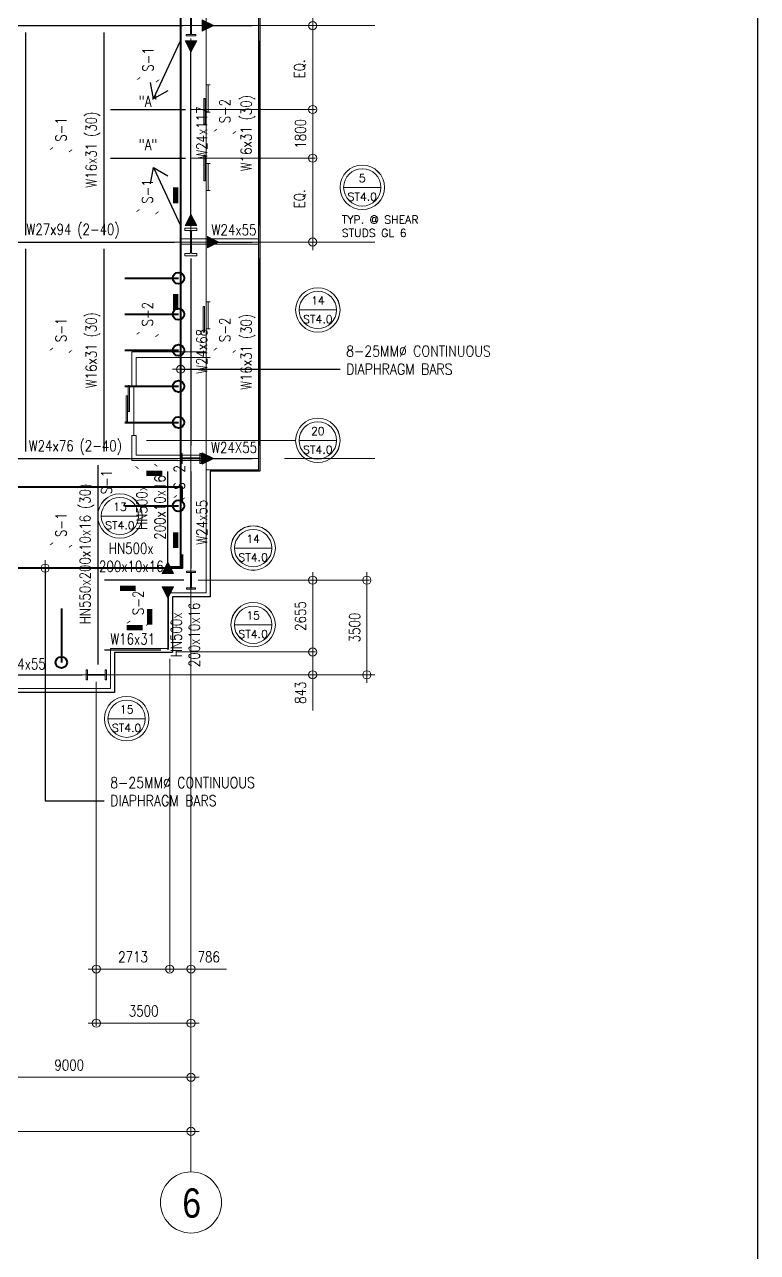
# Model space of a CAD drawing. Header units: millimetres. Extents: x -102066 to 146238, y -50253 to 85631.
# Drawn here: x -31755 to -4663, y -23845 to 21551 of the extents above; entities that cross this region are included whole.
import ezdxf
from ezdxf.enums import TextEntityAlignment as Align

# ---------------------------------------------------------------- set-up
doc = ezdxf.new("R2010")
doc.units = ezdxf.units.MM
doc.header["$MEASUREMENT"] = 0
doc.linetypes.add('CENTER2', pattern=[28.575, 19.05, -3.175, 3.175, -3.175])
doc.layers.get('0').update_dxf_attribs({"lineweight": 0})
for name, color, linetype, lineweight in [('A_ARCHITECTURAL BACKGROUND', 251, 'Continuous', 5), ('COLUMN', 4, 'Continuous', 30), ('D', 1, 'Continuous', 9), ('ELAYOUT', 4, 'Continuous', 9), ('GRIDLINES_DIM', 252, 'Continuous', 5), ('S-ANNO-DIMS', 252, 'Continuous', 5), ('S-ANNO-MARK', 2, 'Continuous', 9), ('S-ANNO-NPLT', 7, 'Continuous', 9), ('S-Anno-Symb', 143, 'Continuous', 15), ('S-Anno-Text', 52, 'Continuous', 15), ('S-BEAM', 5, 'Continuous', 30), ('S-BEAM-IDEN', 2, 'Continuous', 9), ('S-BRACE', 2, 'Continuous', 9), ('S-COLS', 2, 'Continuous', 20), ('S-CONN', 1, 'Continuous', 9), ('S_COL', 2, 'Continuous', 20), ('S_DRB', 4, 'Continuous', 40), ('S_GRID LINES', 252, 'Continuous', 5), ('S_SLAB EDGE', 2, 'Continuous', 30), ('TEXT', 2, 'Continuous', 20)]:
    doc.layers.add(name, color=color, linetype=linetype, lineweight=lineweight)
doc.styles.add('1', font='simplex.shx', dxfattribs={"width": 0.85, "height": 300})
doc.styles.add('ARIALNW', font='ARIALN.TTF')
doc.styles.add('ROMANSX', font='ROMANS.shx', dxfattribs={"height": 0.09375})
doc.styles.add('SIMPLEX', font='SIMPLEX.shx', dxfattribs={"width": 0.8, "height": 400})
doc.dimstyles.new('DIM 200', dxfattribs={"dimtxt": 0.36, "dimasz": 0.2, "dimexe": 0.1, "dimexo": 0, "dimgap": 0.08, "dimtad": 1, "dimlfac": 2, "dimrnd": 0.005, "dimzin": 1, "dimdsep": 46, "dimtxsty": 'ARIALNW', "dimcen": 0.09, "dimclrd": 6, "dimclre": 6, "dimclrt": 13, "dimadec": 0, "dimazin": 0, "dimtfac": 1, "dimtofl": 0, "dimtmove": 2, "dimatfit": 3, "dimfxl": 1, "dimtolj": 1, "dimtzin": 0, "dimarcsym": 0})
doc.dimstyles.new('DIM_100', dxfattribs={"dimtxt": 1000, "dimasz": 2, "dimexe": 100, "dimexo": 250, "dimgap": 250, "dimtad": 1, "dimdec": 0, "dimrnd": 1, "dimdsep": 46, "dimtxsty": '1', "dimblk1": 'ESCADIM_ARW', "dimblk2": 'ESCADIM_ARW', "dimsah": 1, "dimcen": 50, "dimclrd": 256, "dimclre": 256, "dimclrt": 52, "dimadec": 0, "dimazin": 0, "dimtfac": 1, "dimtdec": 0, "dimtofl": 0, "dimtmove": 0, "dimatfit": 3, "dimldrblk": 'ESCADIM_ARW', "dimfxl": 1, "dimtolj": 1, "dimtzin": 0, "dimarcsym": 0})
doc.dimstyles.new('ESCA', dxfattribs={"dimtxt": 300, "dimasz": 1, "dimexe": 100, "dimexo": 100, "dimgap": 100, "dimtad": 1, "dimdec": 0, "dimrnd": 1, "dimdsep": 46, "dimtxsty": '1', "dimblk1": 'ESCADIM_ARW', "dimblk2": 'ESCADIM_ARW', "dimsah": 1, "dimcen": 50, "dimclrd": 256, "dimclre": 256, "dimclrt": 52, "dimadec": 0, "dimazin": 0, "dimtfac": 1, "dimtdec": 0, "dimtofl": 0, "dimtmove": 0, "dimatfit": 3, "dimldrblk": 'ESCADIM_ARW', "dimfxl": 1, "dimtolj": 1, "dimtzin": 0, "dimarcsym": 0})

# ---------------------------------------------------------------- blocks, each defined once
blk = doc.blocks.new('9F PLAN')
at = {"layer": 'A_ARCHITECTURAL BACKGROUND', "color": 251, "ltscale": 10}
for p, q in [((36556, 3033, 0), (36556, 48580, 0)), ((38499, 7583, 0), (38499, 48526, 0)), ((36556, 21806, 0), (36707, 21806, 0)), ((36519, 21309, 0), (36469, 21309, 0)), ((36469, 21309, 0), (36469, 20357, 0)), ((36519, 21309, 0), (36469, 21309, 0)), ((36469, 21309, 0), (36469, 20357, 0)), ((36519, 20357, 0), (36519, 21309, 0)), ((36519, 20357, 0), (36519, 21309, 0)), ((36556, 20804, 0), (36707, 20804, 0)), ((36519, 20357, 0), (36469, 20357, 0)), ((36521, 19216, 0), (36471, 19216, 0)), ((36471, 19216, 0), (36471, 18264, 0)), ((36521, 19216, 0), (36471, 19216, 0)), ((36471, 19216, 0), (36471, 18264, 0)), ((36521, 18264, 0), (36521, 19216, 0)), ((36521, 18264, 0), (36521, 19216, 0)), ((36556, 18901, 0), (36707, 18901, 0)), ((36521, 18264, 0), (36471, 18264, 0)), ((36556, 17899, 0), (36707, 17899, 0)), ((36498, 13620, 0), (36448, 13620, 0)), ((36448, 13620, 0), (36448, 12668, 0)), ((36498, 13620, 0), (36448, 13620, 0)), ((36448, 13620, 0), (36448, 12668, 0)), ((36498, 12668, 0), (36498, 13620, 0)), ((36498, 12668, 0), (36498, 13620, 0)), ((36556, 13789, 0), (36707, 13789, 0)), ((36556, 12786, 0), (36707, 12786, 0)), ((36498, 12668, 0), (36448, 12668, 0)), ((33682, 9738, 0), (33682, 10690, 0)), ((33682, 10690, 0), (33732, 10690, 0)), ((33682, 9738, 0), (33682, 10690, 0)), ((33682, 10690, 0), (33732, 10690, 0)), ((33732, 10690, 0), (33732, 9738, 0)), ((33732, 10690, 0), (33732, 9738, 0)), ((33651, 10319, 0), (33601, 10319, 0)), ((33601, 10319, 0), (33601, 9367, 0)), ((33651, 10319, 0), (33601, 10319, 0)), ((33601, 10319, 0), (33601, 9367, 0)), ((33651, 9367, 0), (33651, 10319, 0)), ((33651, 9367, 0), (33651, 10319, 0)), ((33682, 9738, 0), (33732, 9738, 0)), ((33651, 9367, 0), (33601, 9367, 0)), ((36551, 7583, 0), (38499, 7583, 0)), ((36198, 3034, 0), (36319, 3034, 0)), ((36198, 3034, 0), (36319, 3034, 0)), ((27538, -504, 0), (33020, -504, 0)), ((32555, -504, 0), (28497, -504, 0))]:
    blk.add_line(p, q, dxfattribs=at)
at = {"layer": 'A_ARCHITECTURAL BACKGROUND', "color": 251, "ltscale": 10, "elevation": 0}
blk.add_lwpolyline([(36556, 3033), (35169, 3033), (35169, 970), (33020, 970), (33020, -504)], dxfattribs=at)
at = {"layer": 'D', "color": 251, "ltscale": 0.5}
for p, q in [((36632, 20804, 0), (36632, 21806, 0)), ((36632, 17899, 0), (36632, 18901, 0)), ((36632, 12786, 0), (36632, 13789, 0)), ((36556, 11735, 0), (36707, 11735, 0)), ((33893, 10645, 0), (33893, 8841, 0))]:
    blk.add_line(p, q, dxfattribs=at)
at = {"layer": 'ELAYOUT', "color": 251, "linetype": 'ByBlock', "ltscale": 0.5}
for p, q in [((38499, 16116, 0), (35589, 16119, 0)), ((38499, 15925, 0), (35589, 15925, 0))]:
    blk.add_line(p, q, dxfattribs=at)
at = {"layer": 'ELAYOUT', "color": 251, "ltscale": 10}
for p, q in [((36556, 11935, 0), (33817, 11935, 0)), ((33817, 10645, 0), (33817, 11935, 0)), ((36556, 11735, 0), (33968, 11735, 0)), ((33968, 10645, 0), (33968, 11735, 0)), ((33817, 10645, 0), (33968, 10645, 0)), ((33817, 8841, 0), (33968, 8841, 0)), ((33817, 7924, 0), (33817, 8841, 0)), ((33968, 8123, 0), (33968, 8841, 0)), ((36556, 7924, 0), (33817, 7924, 0)), ((36556, 8123, 0), (33968, 8123, 0))]:
    blk.add_line(p, q, dxfattribs=at)
at = {"layer": 'S_SLAB EDGE', "ltscale": 0.05, "elevation": 0}
blk.add_lwpolyline([(2907, 47255), (2907, 48711), (18519, 48711), (18519, 48578), (36456, 48580), (38549, 48580), (38549, 48580), (38549, 7533), (36707, 7533), (36707, 2883), (35316, 2883), (35316, 823), (33170, 823), (33170, -651), (27688, -651), (27688, -2013), (19412, -2013), (18041, -669), (16662, -2013), (8398, -2013), (8398, -507), (2907, -507), (2907, 823)], dxfattribs=at)
blk = doc.blocks.new('ESCADIM_ARW')
at = {"color": 7}
blk.add_line((-150, 0), (150, 0), dxfattribs=at)
blk.add_circle((0, 0), 75, dxfattribs=at)
blk = doc.blocks.new('*D72')
at = {"layer": 'Defpoints', "color": 0, "transparency": 16777216}
for p in [(8000, 0, 0), (44000, -250), (44000, -8880)]:
    blk.add_point(p, dxfattribs=at)
at = {"layer": 'GRIDLINES_DIM', "lineweight": -2, "transparency": 16777216}
for p, q in [((8000, -250), (8000, -8980)), ((44000, -500), (44000, -8980)), ((8002, -8880), (43998, -8880))]:
    blk.add_line(p, q, dxfattribs=at)
at = {"layer": 'GRIDLINES_DIM', "lineweight": -2, "transparency": 16777216, "xscale": 2, "yscale": 2, "zscale": 2, "rotation": 180}
blk.add_blockref('ESCADIM_ARW', (8000, -8880), dxfattribs=at)
at = {"layer": 'GRIDLINES_DIM', "lineweight": -2, "transparency": 16777216, "xscale": 2, "yscale": 2, "zscale": 2}
blk.add_blockref('ESCADIM_ARW', (44000, -8880), dxfattribs=at)
at = {"layer": 'GRIDLINES_DIM', "color": 52, "transparency": 16777216, "insert": (26000, -8430), "char_height": 400, "attachment_point": 5, "style": 'SIMPLEX'}
blk.add_mtext('\\A1;{\\W0.8;36000}', dxfattribs=at)
blk = doc.blocks.new('*D19')
at = {"layer": 'Defpoints', "color": 0, "transparency": 16777216}
for p in [(44013, 11498), (44884, 7998, 0), (50500, 7998)]:
    blk.add_point(p, dxfattribs=at)
at = {"layer": 'S-ANNO-DIMS', "lineweight": -2, "transparency": 16777216}
for p, q in [((44263, 11498), (50600, 11498)), ((50500, 11496), (50500, 8000)), ((45134, 7998), (50600, 7998))]:
    blk.add_line(p, q, dxfattribs=at)
at = {"layer": 'S-ANNO-DIMS', "lineweight": -2, "transparency": 16777216, "xscale": 2, "yscale": 2, "zscale": 2}
for p, rotation in [((50500, 11498), 90), ((50500, 7998), 270)]:
    blk.add_blockref('ESCADIM_ARW', p, dxfattribs=dict(at, rotation=rotation))
at = {"layer": 'S-ANNO-DIMS', "color": 52, "transparency": 16777216, "insert": (50050, 9748), "char_height": 400, "attachment_point": 5, "rotation": 90, "style": 'SIMPLEX'}
blk.add_mtext('\\A1;{\\W0.8;3500}', dxfattribs=at)
blk = doc.blocks.new('*D20')
at = {"layer": 'Defpoints', "color": 0, "transparency": 16777216}
for p in [(44013, 11498), (43214, 8843, 0), (48500, 8843)]:
    blk.add_point(p, dxfattribs=at)
at = {"layer": 'S-ANNO-DIMS', "lineweight": -2, "transparency": 16777216}
for p, q in [((44263, 11498), (48600, 11498)), ((48500, 11496), (48500, 8845)), ((43464, 8843), (48600, 8843))]:
    blk.add_line(p, q, dxfattribs=at)
at = {"layer": 'S-ANNO-DIMS', "lineweight": -2, "transparency": 16777216, "xscale": 2, "yscale": 2, "zscale": 2}
for p, rotation in [((48500, 11498), 90), ((48500, 8843), 270)]:
    blk.add_blockref('ESCADIM_ARW', p, dxfattribs=dict(at, rotation=rotation))
at = {"layer": 'S-ANNO-DIMS', "color": 52, "transparency": 16777216, "insert": (48050, 10171), "char_height": 400, "attachment_point": 5, "rotation": 90, "style": 'SIMPLEX'}
blk.add_mtext('\\A1;{\\W0.8;2655}', dxfattribs=at)
blk = doc.blocks.new('*D35')
at = {"layer": 'Defpoints', "color": 0, "transparency": 16777216}
for p in [(40500, 7984, 0), (44000, -250), (44000, -4880)]:
    blk.add_point(p, dxfattribs=at)
at = {"layer": 'GRIDLINES_DIM', "lineweight": -2, "transparency": 16777216}
for p, q in [((40500, 7734), (40500, -4980)), ((44000, -500), (44000, -4980)), ((40502, -4880), (43998, -4880))]:
    blk.add_line(p, q, dxfattribs=at)
at = {"layer": 'GRIDLINES_DIM', "lineweight": -2, "transparency": 16777216, "xscale": 2, "yscale": 2, "zscale": 2, "rotation": 180}
blk.add_blockref('ESCADIM_ARW', (40500, -4880), dxfattribs=at)
at = {"layer": 'GRIDLINES_DIM', "lineweight": -2, "transparency": 16777216, "xscale": 2, "yscale": 2, "zscale": 2}
blk.add_blockref('ESCADIM_ARW', (44000, -4880), dxfattribs=at)
at = {"layer": 'GRIDLINES_DIM', "color": 52, "transparency": 16777216, "insert": (42250, -4430), "char_height": 400, "attachment_point": 5, "style": 'SIMPLEX'}
blk.add_mtext('\\A1;{\\W0.8;3500}', dxfattribs=at)
blk = doc.blocks.new('*D36')
at = {"layer": 'Defpoints', "color": 0, "transparency": 16777216}
for p in [(43214, 8844, 0), (40500, 7984, 0), (43214, -2880)]:
    blk.add_point(p, dxfattribs=at)
at = {"layer": 'GRIDLINES_DIM', "lineweight": -2, "transparency": 16777216}
for p, q in [((43214, 8594), (43214, -2980)), ((40500, 7734), (40500, -2980)), ((40502, -2880), (43212, -2880))]:
    blk.add_line(p, q, dxfattribs=at)
at = {"layer": 'GRIDLINES_DIM', "lineweight": -2, "transparency": 16777216, "xscale": 2, "yscale": 2, "zscale": 2, "rotation": 180}
blk.add_blockref('ESCADIM_ARW', (40500, -2880), dxfattribs=at)
at = {"layer": 'GRIDLINES_DIM', "lineweight": -2, "transparency": 16777216, "xscale": 2, "yscale": 2, "zscale": 2}
blk.add_blockref('ESCADIM_ARW', (43214, -2880), dxfattribs=at)
at = {"layer": 'GRIDLINES_DIM', "color": 52, "transparency": 16777216, "insert": (41857, -2430), "char_height": 400, "attachment_point": 5, "style": 'SIMPLEX'}
blk.add_mtext('\\A1;{\\W0.8;2713}', dxfattribs=at)
blk = doc.blocks.new('*D37')
at = {"layer": 'Defpoints', "color": 0, "transparency": 16777216}
for p in [(44000, 8844, 0), (43214, 7984, 0), (44000, -2880)]:
    blk.add_point(p, dxfattribs=at)
at = {"layer": 'GRIDLINES_DIM', "lineweight": -2, "transparency": 16777216}
for p, q in [((44000, 8594), (44000, -2980)), ((43214, 7734), (43214, -2980)), ((43216, -2880), (43998, -2880)), ((44000, -2880), (45310, -2880))]:
    blk.add_line(p, q, dxfattribs=at)
at = {"layer": 'GRIDLINES_DIM', "lineweight": -2, "transparency": 16777216, "xscale": 2, "yscale": 2, "zscale": 2, "rotation": 180}
blk.add_blockref('ESCADIM_ARW', (43214, -2880), dxfattribs=at)
at = {"layer": 'GRIDLINES_DIM', "lineweight": -2, "transparency": 16777216, "xscale": 2, "yscale": 2, "zscale": 2}
blk.add_blockref('ESCADIM_ARW', (44000, -2880), dxfattribs=at)
at = {"layer": 'GRIDLINES_DIM', "color": 52, "transparency": 16777216, "insert": (44656, -2430), "char_height": 400, "attachment_point": 5, "style": 'SIMPLEX'}
blk.add_mtext('\\A1;{\\W0.8;786}', dxfattribs=at)
blk = doc.blocks.new('*D55')
at = {"layer": 'Defpoints', "color": 0, "transparency": 16777216}
for p in [(43750, 35100, 0), (44152, 32000, 0), (48500, 32000)]:
    blk.add_point(p, dxfattribs=at)
at = {"layer": 'S-ANNO-DIMS', "lineweight": -2, "transparency": 16777216}
for p, q in [((44000, 35100), (48600, 35100)), ((48500, 35098), (48500, 32002)), ((44402, 32000), (48600, 32000))]:
    blk.add_line(p, q, dxfattribs=at)
at = {"layer": 'S-ANNO-DIMS', "lineweight": -2, "transparency": 16777216, "xscale": 2, "yscale": 2, "zscale": 2}
for p, rotation in [((48500, 35100), 90), ((48500, 32000), 270)]:
    blk.add_blockref('ESCADIM_ARW', p, dxfattribs=dict(at, rotation=rotation))
at = {"layer": 'S-ANNO-DIMS', "color": 52, "transparency": 16777216, "insert": (48031, 33600), "char_height": 400, "attachment_point": 5, "rotation": 90, "style": 'SIMPLEX'}
blk.add_mtext('\\A1;{\\W0.8;EQ.}', dxfattribs=at)
blk = doc.blocks.new('*D56')
at = {"layer": 'Defpoints', "color": 0, "transparency": 16777216}
for p in [(43750, 28900, 0), (48500, 28900), (43750, 27100, 0)]:
    blk.add_point(p, dxfattribs=at)
at = {"layer": 'S-ANNO-DIMS', "lineweight": -2, "transparency": 16777216}
for p, q in [((44000, 28900), (48600, 28900)), ((48500, 27102), (48500, 28898)), ((44000, 27100), (48600, 27100))]:
    blk.add_line(p, q, dxfattribs=at)
at = {"layer": 'S-ANNO-DIMS', "lineweight": -2, "transparency": 16777216, "xscale": 2, "yscale": 2, "zscale": 2}
for p, rotation in [((48500, 28900), 90), ((48500, 27100), 270)]:
    blk.add_blockref('ESCADIM_ARW', p, dxfattribs=dict(at, rotation=rotation))
at = {"layer": 'S-ANNO-DIMS', "color": 52, "transparency": 16777216, "insert": (48050, 28000), "char_height": 400, "attachment_point": 5, "rotation": 90, "style": 'SIMPLEX'}
blk.add_mtext('\\A1;1800', dxfattribs=at)
blk = doc.blocks.new('*D57')
at = {"layer": 'Defpoints', "color": 0, "transparency": 16777216}
for p in [(43750, 27100, 0), (44152, 24000, 0), (48500, 24000)]:
    blk.add_point(p, dxfattribs=at)
at = {"layer": 'S-ANNO-DIMS', "lineweight": -2, "transparency": 16777216}
for p, q in [((44000, 27100), (48600, 27100)), ((48500, 27098), (48500, 24002)), ((44402, 24000), (48600, 24000))]:
    blk.add_line(p, q, dxfattribs=at)
at = {"layer": 'S-ANNO-DIMS', "lineweight": -2, "transparency": 16777216, "xscale": 2, "yscale": 2, "zscale": 2}
for p, rotation in [((48500, 27100), 90), ((48500, 24000), 270)]:
    blk.add_blockref('ESCADIM_ARW', p, dxfattribs=dict(at, rotation=rotation))
at = {"layer": 'S-ANNO-DIMS', "color": 52, "transparency": 16777216, "insert": (48031, 25600), "char_height": 400, "attachment_point": 5, "rotation": 90, "style": 'SIMPLEX'}
blk.add_mtext('\\A1;EQ.', dxfattribs=at)
blk = doc.blocks.new('*D58')
at = {"layer": 'Defpoints', "color": 0, "transparency": 16777216}
for p in [(44152, 32000, 0), (48500, 32000), (43750, 28900, 0)]:
    blk.add_point(p, dxfattribs=at)
at = {"layer": 'S-ANNO-DIMS', "lineweight": -2, "transparency": 16777216}
for p, q in [((44402, 32000), (48600, 32000)), ((48500, 28902), (48500, 31998)), ((44000, 28900), (48600, 28900))]:
    blk.add_line(p, q, dxfattribs=at)
at = {"layer": 'S-ANNO-DIMS', "lineweight": -2, "transparency": 16777216, "xscale": 2, "yscale": 2, "zscale": 2}
for p, rotation in [((48500, 32000), 90), ((48500, 28900), 270)]:
    blk.add_blockref('ESCADIM_ARW', p, dxfattribs=dict(at, rotation=rotation))
at = {"layer": 'S-ANNO-DIMS', "color": 52, "transparency": 16777216, "insert": (48031, 30400), "char_height": 400, "attachment_point": 5, "rotation": 90, "style": 'SIMPLEX'}
blk.add_mtext('\\A1;{\\W0.8;EQ.}', dxfattribs=at)
blk = doc.blocks.new('*D59')
at = {"layer": 'Defpoints', "color": 0, "transparency": 16777216}
for p in [(43214, 8843, 0), (43214, 8000, 0), (48500, 8000)]:
    blk.add_point(p, dxfattribs=at)
at = {"layer": 'S-ANNO-DIMS', "lineweight": -2, "transparency": 16777216}
for p, q in [((43464, 8843), (48600, 8843)), ((48500, 8841), (48500, 8002)), ((43464, 8000), (48600, 8000)), ((48500, 8000), (48500, 6675))]:
    blk.add_line(p, q, dxfattribs=at)
at = {"layer": 'S-ANNO-DIMS', "lineweight": -2, "transparency": 16777216, "xscale": 2, "yscale": 2, "zscale": 2}
for p, rotation in [((48500, 8843), 90), ((48500, 8000), 270)]:
    blk.add_blockref('ESCADIM_ARW', p, dxfattribs=dict(at, rotation=rotation))
at = {"layer": 'S-ANNO-DIMS', "color": 52, "transparency": 16777216, "insert": (48050, 7337), "char_height": 400, "attachment_point": 5, "rotation": 90, "style": 'SIMPLEX'}
blk.add_mtext('\\A1;{\\W0.8;843}', dxfattribs=at)
blk = doc.blocks.new('*D65')
at = {"layer": 'Defpoints', "color": 0, "transparency": 16777216}
for p in [(35000, 0, 0), (44000, -250), (44000, -6880)]:
    blk.add_point(p, dxfattribs=at)
at = {"layer": 'GRIDLINES_DIM', "lineweight": -2, "transparency": 16777216}
for p, q in [((35000, -250), (35000, -6980)), ((44000, -500), (44000, -6980)), ((35002, -6880), (43998, -6880))]:
    blk.add_line(p, q, dxfattribs=at)
at = {"layer": 'GRIDLINES_DIM', "lineweight": -2, "transparency": 16777216, "xscale": 2, "yscale": 2, "zscale": 2, "rotation": 180}
blk.add_blockref('ESCADIM_ARW', (35000, -6880), dxfattribs=at)
at = {"layer": 'GRIDLINES_DIM', "lineweight": -2, "transparency": 16777216, "xscale": 2, "yscale": 2, "zscale": 2}
blk.add_blockref('ESCADIM_ARW', (44000, -6880), dxfattribs=at)
at = {"layer": 'GRIDLINES_DIM', "color": 52, "transparency": 16777216, "insert": (39500, -6430), "char_height": 400, "attachment_point": 5, "style": 'SIMPLEX'}
blk.add_mtext('\\A1;{\\W0.8;9000}', dxfattribs=at)
blk = doc.blocks.new('9F COLUMN LAYOUT')
at = {"layer": 'S_COL', "ltscale": 0.05, "elevation": 0}
for points in [[(44000, 31630), (43818, 31630), (43818, 31679), (43969, 31679, 0.414214), (43987, 31696), (43987, 32307, 0.414214), (43969, 32325), (43818, 32325), (43818, 32374), (44182, 32374), (44182, 32325), (44031, 32325, 0.414214), (44013, 32307), (44013, 31696, 0.414214), (44031, 31679), (44182, 31679), (44182, 31630), (44000, 31630)], [(43619, 16002), (43619, 16186), (43677, 16186), (43677, 16036, 0.414214), (43695, 16018), (44305, 16018, 0.414214), (44323, 16036), (44323, 16186), (44381, 16186), (44381, 15817), (44323, 15817), (44323, 15967, 0.414214), (44305, 15986), (43695, 15986, 0.414214), (43677, 15967), (43677, 15817), (43619, 15817), (43619, 16002)], [(44000, 11165), (43833, 11165), (43833, 11213), (43967, 11213, 0.414214), (43987, 11234), (43987, 11766, 0.414214), (43967, 11786), (43833, 11786), (43833, 11834), (44167, 11834), (44167, 11786), (44033, 11786, 0.414214), (44013, 11766), (44013, 11234, 0.414214), (44033, 11213), (44167, 11213), (44167, 11165), (44000, 11165)], [(40124, 8000), (40124, 8183), (40177, 8183), (40177, 8033, 0.414214), (40195, 8015), (40804, 8015, 0.414214), (40823, 8033), (40823, 8183), (40876, 8183), (40876, 7817), (40823, 7817), (40823, 7967, 0.414214), (40804, 7985), (40195, 7985, 0.414214), (40177, 7967), (40177, 7817), (40124, 7817), (40124, 8000)]]:
    blk.add_lwpolyline(points, format="xyb", dxfattribs=at)
at = {"layer": 'S_COL', "ltscale": 0.05}
blk.add_lwpolyline([(43999, 24508), (44220, 24508), (44220, 24426), (44051, 24426, 0.414214), (44022, 24396), (44022, 23607, 0.414214), (44051, 23578), (44220, 23578), (44220, 23496), (43778, 23496), (43778, 23578), (43947, 23578, 0.414214), (43976, 23607), (43976, 24396, 0.414214), (43947, 24426), (43778, 24426), (43778, 24508), (43999, 24508)], format="xyb", dxfattribs=at)
blk = doc.blocks.new('Bubble')
at = {"layer": 'S-ANNO-NPLT'}
blk.add_circle((0, 0), 0.261, dxfattribs=at)
at = {"layer": 'S-Anno-Symb', "color": 0}
blk.add_line((-0.219, 0), (0.219, 0), dxfattribs=at)
blk.add_circle((0, 0), 0.219, dxfattribs=at)
at = {"layer": 'S-Anno-Symb', "style": 'ROMANSX'}
for tag, p in [('1', (0, 0.109)), ('S1', (0, -0.109))]:
    blk.add_attdef(tag, text='', height=0.0937, dxfattribs=at).set_placement(p, align=Align.MIDDLE_CENTER)
at = {"layer": 'S-Anno-Symb', "style": 'ROMANSX', "width": 1.018385, "flags": 8}
blk.add_attdef('LONG', text='', height=0.0937, dxfattribs=at).set_placement((-0.18, -0.125), (0.18, -0.125), align=Align.FIT)
blk = doc.blocks.new("ADD' L BARS")
at = {"layer": 'S_DRB'}
for p, q in [((41550, 22666.4, 0), (43539.6, 22666.4, 0)), ((41549.9, 21333.2, 0), (43539.5, 21333.2, 0)), ((41549.7, 19999.9, 0), (43539.3, 19999.9, 0)), ((41549.6, 18666.6, 0), (43539.2, 18666.6, 0)), ((41549.4, 17333.3, 0), (43539, 17333.3, 0)), ((41550.5, 14250.2, 0), (43540.2, 14250.2, 0)), ((39207, 10450, 0), (39207, 8460.4, 0))]:
    blk.add_line(p, q, dxfattribs=at)
for centre in [(43539.6, 22666.4, 0), (43539.5, 21333.2, 0), (43539.3, 19999.9, 0), (43539.2, 18666.6, 0), (43539, 17333.3, 0), (43540.2, 14250.2, 0), (39207, 8460.4, 0)]:
    blk.add_circle(centre, 210.4, dxfattribs=at)
blk = doc.blocks.new('DIM_GRIDLINES_2')
blk.add_circle((44000, -11509), 1129.4)
at = {"layer": 'GRIDLINES_DIM', "linetype": 'CENTER2', "ltscale": 300}
for p, q in [((44000, -10379.6), (44000, 63813, 0)), ((-12556.3, 32000, 0), (50790.7, 32000, 0)), ((-12556.3, 24000, 0), (50790.7, 24000, 0)), ((-12556.3, 16000, 0), (50790.7, 16000, 0)), ((-12556.3, 8000, 0), (50790.7, 8000, 0))]:
    blk.add_line(p, q, dxfattribs=at)
at = {"layer": 'TEXT', "insert": (43682.2, -10988.9), "char_height": 1082.3, "width": 6807.085, "attachment_point": 1, "style": 'ARIALNW'}
blk.add_mtext('6', dxfattribs=at)
at = {"layer": 'GRIDLINES_DIM'}
for base, p1, p2, picture, middle in [((43213.7752, -2879.6405), (40500.3084, 7983.6397, 0), (43213.7752, 8844.333, 0), '*D36', (41857.0418, -2429.6405)), ((44000, -2879.6), (43213.8, 7983.6, 0), (44000, 8844.3, 0), '*D37', (44655.8, -2429.6)), ((44000, -4879.6), (40500.3, 7983.6, 0), (44000, -250), '*D35', (42250.2, -4429.6)), ((44000, -8879.6), (8000, 0, 0), (44000, -250), '*D72', (26000, -8429.6)), ((44000, -6879.6), (35000, 0, 0), (44000, -250), '*D65', (39500, -6429.6))]:
    dim = blk.add_linear_dim(base=base, p1=p1, p2=p2, text='{\\W0.8;<>}', dimstyle='DIM_100', override={"dimtxt": 400, "dimtxsty": 'SIMPLEX'}, dxfattribs=at)
    dim.commit()
    dim.dimension.update_dxf_attribs({"geometry": picture, "text_midpoint": middle})
at = {"layer": 'S-ANNO-DIMS'}
for base, p1, p2, angle, text, picture, middle in [((48500, 32000, 0), (43750, 35100, 0), (44152.3, 32000, 0), 270, '{\\W0.8;EQ.}', '*D55', (48500, 33600, 0)), ((48500, 32000, 0), (43750, 28900, 0), (44152.3, 32000, 0), 90, '{\\W0.8;EQ.}', '*D58', (48500, 30400, 0)), ((48500, 24000, 0), (43750, 27100, 0), (44152.3, 24000, 0), 270, 'EQ.', '*D57', (48500, 25600, 0))]:
    dim = blk.add_linear_dim(base=base, p1=p1, p2=p2, angle=angle, text=text, dimstyle='DIM_100', override={"dimtxt": 400, "dimtxsty": 'SIMPLEX'}, dxfattribs=at)
    dim.commit()
    dim.dimension.update_dxf_attribs({"geometry": picture, "text_midpoint": middle, "dimtype": 128})
dim = blk.add_linear_dim(base=(48500, 28900, 0), p1=(43750, 27100, 0), p2=(43750, 28900, 0), angle=90, dimstyle='DIM_100', override={"dimtxt": 400, "dimtxsty": 'SIMPLEX'}, dxfattribs=at)
dim.commit()
dim.dimension.update_dxf_attribs({"geometry": '*D56', "text_midpoint": (48500, 28000, 0), "dimtype": 128})
for base, p1, p2, picture, middle in [((48500, 8843.3, 0), (44013.2, 11498.1, 0), (43213.8, 8843.3, 0), '*D20', (48050, 10170.7, 0)), ((50500, 7998.4, 0), (44013.2, 11498.1, 0), (44884.3, 7998.4, 0), '*D19', (50050, 9748.2, 0)), ((48500, 8000, 0), (43213.8, 8843.3, 0), (43213.8, 8000), '*D59', (48050, 7336.6, 0))]:
    dim = blk.add_linear_dim(base=base, p1=p1, p2=p2, angle=270, text='{\\W0.8;<>}', dimstyle='DIM_100', override={"dimtxt": 400, "dimtxsty": 'SIMPLEX'}, dxfattribs=at)
    dim.commit()
    dim.dimension.update_dxf_attribs({"geometry": picture, "text_midpoint": middle})
blk = doc.blocks.new('9F FRAMING PLAN2')
at = {"layer": 'S-CONN'}
for points in [[(-25191, 21301), (-24762, 21511), (-25191, 21721)], [(-25813, 20955), (-25603, 20526), (-25392, 20955)], [(-25813, 14117), (-25603, 14546), (-25392, 14117)], [(-24996, 13301), (-24567, 13511), (-24996, 13721)], [(-25191, 5301), (-24762, 5511), (-25191, 5721)], [(-26674, 1259), (-26464, 1688), (-26254, 1259)], [(-26674, 759), (-26464, 330), (-26254, 759)]]:
    blk.add_hatch(color=256, dxfattribs=at).paths.add_polyline_path(points)
at = {"layer": 'S-BEAM'}
for p, q in [((-33942, 21511, -107), (-25908, 21512, -107)), ((-25193, 21511, -107), (-23347, 21512, -107)), ((-31720, 21261, -107), (-31720, 13761, -107)), ((-28826, 21260, -107), (-28826, 13761, -107)), ((-25602, 14117, -107), (-25602, 20955, -107)), ((-23097, 14117, -107), (-23097, 20955, -107)), ((-28576, 18411, -107), (-25802, 18411, -107)), ((-28576, 16611, -107), (-25802, 16611, -107)), ((-33996, 13511, -107), (-26208, 13511, -107)), ((-31720, 13261, -107), (-31720, 5761, -107)), ((-28826, 13261, -107), (-28826, 5761, -107)), ((-24996, 13511, -107), (-23347, 13512, -107)), ((-25602, 12905, -107), (-25602, 5992, -107)), ((-23097, 12905, -107), (-23097, 5992, -107)), ((-33998, 5511, -107), (-26083, 5511, -107)), ((-25193, 5511, -107), (-23347, 5512, -107)), ((-29051, 5261, -107), (-29051, -2108, -107)), ((-26463, 1259, -107), (-26463, 5022, -107)), ((-25602, 5030, -107), (-25602, 1446, -107)), ((-28799, 1017, -107), (-25870, 1017, -107)), ((-26463, 767, -107), (-26464, -1568, -107)), ((-28799, -1568, -107), (-26714, -1568, -107)), ((-33955, -2491, -107), (-29620, -2491, -107))]:
    blk.add_line(p, q, dxfattribs=at)
at = {"layer": 'S-CONN', "color": 1, "elevation": -107}
for points in [[(-25191, 21721), (-24762, 21511), (-25191, 21301), (-25191, 21722)], [(-25392, 20955), (-25603, 20526), (-25813, 20955), (-25391, 20955)], [(-25392, 14117), (-25603, 14546), (-25813, 14117), (-25391, 14117)], [(-24996, 13721), (-24567, 13511), (-24996, 13301), (-24996, 13722)], [(-25191, 5721), (-24762, 5511), (-25191, 5301), (-25191, 5722)], [(-26254, 1259), (-26464, 1688), (-26674, 1259), (-26252, 1259)], [(-26254, 759), (-26464, 330), (-26674, 759), (-26252, 759)]]:
    blk.add_lwpolyline(points, dxfattribs=at)
at = {"layer": 'S-BRACE', "ltscale": 0.5}
for points in [[(-26990, 18803, -107), (-25988, 20955, -107)], [(-26990, 16268, -107), (-25988, 14117, -107)]]:
    blk.add_leader(points, dimstyle='DIM 200', override={"dimasz": 500, "dimtad": 0, "dimclrd": 2, "dimldrblk": 'Open90', "dimfxl": 0.18}, dxfattribs=at)

msp = doc.modelspace()

# ---------------------------------------------------------------- linework, layer by layer
at = {"layer": 'Defpoints', "linetype": 'ByBlock', "ltscale": 1.5}
msp.add_line((-4662.54504, 85631.01404, -106.73928), (-4662.54504, -50253.19011, -106.73928), dxfattribs=at)
at = {"layer": 'S-ANNO-MARK'}
for points, elevation in [([(-27480.57646, 19598.01474, 29.99952, 29.99952, 0), (-27593.62079, 19511.0136, 0, 0, 0), (-26784.04324, 19511.0136, 29.99952, 29.99952, 0), (-26897.08757, 19424.01247, 0, 0, 0)], -106.73929), ([(-24641.59994, 17685.35315, 29.99952, 29.99952, 0), (-24754.64427, 17598.35202, 0, 0, 0), (-23945.06672, 17598.35202, 29.99952, 29.99952, 0), (-24058.11104, 17511.35088, 0, 0, 0)], -106.73929), ([(-30700.33619, 17009.74485, 29.99952, 29.99952, 0), (-30813.38052, 16922.74372, 0, 0, 0), (-30003.80297, 16922.74372, 29.99952, 29.99952, 0), (-30116.8473, 16835.74258, 0, 0, 0)], -106.73929), ([(-27502.8804, 14718.71795, 29.99952, 29.99952, 0), (-27615.92472, 14631.71681, 0, 0, 0), (-26806.34717, 14631.71681, 29.99952, 29.99952, 0), (-26919.3915, 14544.71568, 0, 0, 0)], -106.73929), ([(-30700.33619, 9598.2682, 29.99952, 29.99952, 0), (-30813.38052, 9511.26707, 0, 0, 0), (-30003.80297, 9511.26707, 29.99952, 29.99952, 0), (-30116.8473, 9424.26594, 0, 0, 0)], -106.73929), ([(-24641.59994, 9598.16765, 29.99952, 29.99952, 0), (-24754.64427, 9511.16652, 0, 0, 0), (-23945.06672, 9511.16652, 29.99952, 29.99952, 0), (-24058.11104, 9424.16538, 0, 0, 0)], -106.73929), ([(-26957.89418, 5304.20712, 29.99952, 29.99952, 0), (-26844.84986, 5217.20599, 0, 0, 0), (-27654.42741, 5217.20599, 29.99952, 29.99952, 0), (-27541.38308, 5130.20485, 0, 0, 0)], -106.73929), ([(-26121.24013, 4145.50416, 29.99952, 29.99952, 0), (-26234.28446, 4058.50303, 0, 0, 0), (-25829.49568, 4058.50303, 29.99952, 29.99952, 0), (-25942.54001, 3971.50189, 0, 0, 0)], -106.73928), ([(-30700.33619, 2394.69526, 29.99952, 29.99952, 0), (-30813.38052, 2307.69413, 0, 0, 0), (-30003.80297, 2307.69413, 29.99952, 29.99952, 0), (-30116.8473, 2220.693, 0, 0, 0)], -106.73929), ([(-27847.36858, -493.34009, 29.99952, 29.99952, 0), (-27960.41291, -580.34122, 0, 0, 0), (-27150.83535, -580.34122, 29.99952, 29.99952, 0), (-27263.87968, -667.34236, 0, 0, 0)], -106.73927)]:
    msp.add_lwpolyline(points, format="xyseb", dxfattribs=dict(at, elevation=elevation))
at = {"layer": 'S-ANNO-NPLT'}
for centre in [(-19270.06501, 15530.83866, -106.73929), (-20912.79696, 11000.53112, -106.73929), (-20912.79696, 6176.73885, -106.73929), (-28229.83633, 3380.24524, -106.73929), (-23304.54495, 2195.2627, -106.7393), (-23304.54495, -638.72115, -106.73927), (-27980.9856, -4111.49113, -106.73928)]:
    msp.add_circle(centre, 821.36597, dxfattribs=at)
at = {"layer": 'S-Anno-Symb', "linetype": 'ByBlock'}
msp.add_line((-27250.24397, 6176.73885, -106.73929), (-21734.16293, 6176.73885, -106.73929), dxfattribs=at)
for points, elevation in [([(-20091.43098, 15530.83866, 0, 0, 0), (-26166.32589, 15530.83866, 196.07256, 196.07256, 0), (-26166.32589, 14942.62098, 0, 0, 0)], -106.7393), ([(-21734.16293, 11000.53112, 0, 0, 0), (-26166.32589, 11000.53112, 196.07256, 196.07256, 0), (-26166.32589, 11588.7488, 0, 0, 0)], -106.7393), ([(-27250.24397, 6176.73885, 0, 0, 0), (-27250.24397, 4954.33663, 196.07256, 196.07256, 0), (-26662.02629, 4954.33663, 0, 0, 0)], -106.73928), ([(-24125.91092, 2195.2627, 0, 0, 0), (-26166.32589, 2195.2627, 196.07256, 196.07256, 0), (-26166.32589, 2783.48038, 0, 0, 0)], -106.7393), ([(-28229.83633, 2558.87926, 0, 0, 0), (-28229.83633, 711.7511, 196.07256, 196.07256, 0), (-27641.61865, 711.7511, 0, 0, 0)], -106.73929), ([(-24125.91092, -638.72115, 0, 0, 0), (-27124.5481, -638.72115, 196.07256, 196.07256, 0), (-27124.5481, -50.50347, 0, 0, 0)], -106.73927), ([(-27980.9856, -3290.12516, 0, 0, 0), (-27980.9856, -745.4406, 196.07256, 196.07256, 0), (-27392.76792, -745.4406, 0, 0, 0)], -106.73928)]:
    msp.add_lwpolyline(points, format="xyseb", dxfattribs=dict(at, elevation=elevation))
at = {"layer": 'S-COLS', "elevation": -106.73927}
msp.add_lwpolyline([(-27502.8804, 10179.68935, 29.99952, 29.99952, 0), (-27615.92473, 10092.68821, 0, 0, 0), (-26806.34718, 10092.68821, 29.99952, 29.99952, 0), (-26919.3915, 10005.68708, 0, 0, 0)], format="xyseb", dxfattribs=at)
at = {"layer": 'S_DRB', "color": 4}
for points, elevation in [([(-26433.25165, 1503.28142), (-25983.25165, 1503.28142), (-25983.25165, 45116.54272), (-26433.25165, 45116.54272)], -106.73929), ([(-25933.79189, 3948.33175), (-25933.79189, 4448.33175), (-61310.34728, 4448.33175), (-61310.34728, 3948.33175)], -106.7393), ([(-25933.25165, 1953.28142), (-25933.25165, 1453.28142), (-61309.80704, 1453.28142), (-61309.80704, 1953.28142)], -106.7393)]:
    msp.add_lwpolyline(points, dxfattribs=dict(at, elevation=elevation))

# ---------------------------------------------------------------- block references
at = {"layer": 'A_ARCHITECTURAL BACKGROUND'}
msp.add_blockref('9F PLAN', (-61602.27165, -2488.73292, -106.73929), dxfattribs=at)
at = {"layer": 'COLUMN'}
msp.add_blockref('9F FRAMING PLAN2', (0, 0), dxfattribs=at)
at = {"layer": 'S-Anno-Symb', "xscale": 3149.760000000242, "yscale": 3149.760000000242, "zscale": 3149.760000000242}
for p, values in [((-19270.06501, 15530.83866, -106.73929), {'1': '5', 'S1': 'ST4.0'}), ((-20912.79696, 11000.53112, -106.73929), {'1': '14', 'S1': 'ST4.0'}), ((-20912.79696, 6176.73885, -106.73929), {'1': '20', 'S1': 'ST4.0'}), ((-28229.83633, 3380.24524, -106.73929), {'1': '13', 'S1': 'ST4.0'}), ((-23304.54495, 2195.2627, -106.7393), {'1': '14', 'S1': 'ST4.0'}), ((-23304.54495, -638.72115, -106.73927), {'1': '15', 'S1': 'ST4.0'}), ((-27980.9856, -4111.49113, -106.73928), {'1': '15', 'S1': 'ST4.0'})]:
    msp.add_blockref('Bubble', p, dxfattribs=at).add_auto_attribs(values)
at = {"layer": 'S-Anno-Text'}
msp.add_blockref('9F COLUMN LAYOUT', (-69602.27165, -10490.36124, -106.73929), dxfattribs=at)
at = {"layer": 'S-BRACE'}
msp.add_blockref("ADD' L BARS", (-69602.27165, -10490.36124, -106.73929), dxfattribs=at)
at = {"layer": 'S_GRID LINES'}
msp.add_blockref('DIM_GRIDLINES_2', (-69602.27165, -10488.73292, -106.73929), dxfattribs=at)

# ---------------------------------------------------------------- texts
at = {"layer": 'S-ANNO-DIMS', "color": 52, "char_height": 400, "attachment_point": 5, "rotation": 90, "style": 'SIMPLEX'}
for s, insert in [('\\A1;\\pxqc;{\\W0.8;S-1}', (-27188.83202, 20261.0136, -106.73929)), ('\\A1;\\pxqc;S-2', (-24349.85549, 18348.35202, -106.73929)), ('\\A1;{\\W0.8;W16x31 (30)}', (-23496.51782, 17535.96858, -106.7393)), ('\\A1;{\\W0.8;W16x31 (30)}', (-29226.15329, 16922.54245, -106.73929)), ('\\A1;{\\W0.8;W24x117}', (-25202.9925, 17554.20728, -106.7393)), ('\\A1;\\pxqc;{\\W0.8;S-1}', (-30408.59174, 17672.74372, -106.73929)), ('\\A1;\\pxqc;{\\W0.8;S-1}', (-27212.96259, 15381.71681, -106.73929)), ('\\A1;\\pxqc;{\\W0.8;S-2}', (-27211.13595, 10842.68821, -106.73927)), ('\\A1;\\pxqc;{\\W0.8;S-1}', (-30408.59174, 10261.26707, -106.73929)), ('\\A1;{\\W0.8;W16x31 (30)}', (-29226.15329, 9511.26707, -106.73929)), ('\\A1;\\pxqc;S-2', (-24349.85549, 10261.16652, -106.73929)), ('\\A1;{\\W0.8;W16x31 (30)}', (-23496.51782, 9448.78308, -106.7393)), ('\\A1;\\pxqc;S-2', (-26031.89007, 4808.50303, -106.73928)), ('\\A1;\\pxqc;{\\W0.8;S-1}', (-28724.3979, 4632.01336)), ('\\A1;{\\W0.8;HN500x\\P200x10x16}', (-27083.68043, 3698.23643, -106.73929)), ('\\A1;{\\W0.8;HN550x200x10x16 (30)}', (-29450.48145, 1976.41065, -106.7393)), ('\\A1;{\\W0.8;W24x55}', (-25201.64981, 3148.27627, -106.7393)), ('\\A1;\\pxqc;{\\W0.8;S-1}', (-30408.59174, 3057.69413, -106.73929)), ('\\A1;\\pxqc;S-2', (-27555.62413, 169.65878, -106.73927)), ('\\A1;HN500x\\P200x10x16', (-25809.65007, -1012.74924, -106.73927))]:
    msp.add_mtext(s, dxfattribs=dict(at, insert=insert))
at = {"layer": 'S-ANNO-DIMS', "color": 52, "char_height": 400, "attachment_point": 5, "style": 'SIMPLEX'}
for s, insert in [('\\A1;{\\W0.8;"A"}', (-27188.83202, 18711.26708, -106.7393)), ('\\A1;{\\W0.8;"A"}', (-27188.83202, 17111.26708, -106.7393)), ('\\A1;W27x94 (2-40)', (-29962.78342, 13911.05372, -106.73931)), ('\\A1;{\\W0.8;W24x55}', (-24011.60629, 13961.26757, -106.73928)), ('\\A1;{\\W0.8;W24x76 (2-40)}', (-29878.7328, 5910.54622, -106.73929)), ('\\A1;{\\W0.8;W24X55}', (-24010.4555, 5911.97315, -106.73928)), ('\\A1;{\\W0.8;HN500x\\P200x10x16}', (-27809.13902, 1852.56056, -106.73929)), ('\\A1;{\\W0.8;W16x31}', (-27756.1456, -1168.09956, -106.73928)), ('\\A1;{\\W0.8;W24x55}', (-31801.06874, -2087.28522, -106.73928))]:
    msp.add_mtext(s, dxfattribs=dict(at, insert=insert))
at = {"layer": 'S-Anno-Symb', "insert": (-20027.08398, 14092.83301, -106.73929), "char_height": 295.29, "width": 4093.5150308, "attachment_point": 4, "style": 'ROMANSX'}
msp.add_mtext('TYP. @ SHEAR\\PSTUDS GL 6', dxfattribs=at)
at = {"layer": 'S-BEAM-IDEN', "char_height": 400, "attachment_point": 1, "style": '1'}
for insert in [(-19867.09878, 9677.34472, -106.73931), (-28588.74338, -6277.39625, -106.73931)]:
    msp.add_mtext_dynamic_manual_height_columns('8-25MM∅ CONTINUOUS \\PDIAPHRAGM BARS', width=8791.57845, gutter_width=1, heights=[0], dxfattribs=dict(at, insert=insert))
at = {"layer": 'S-COLS', "color": 52, "insert": (-25202.9925, 9465.39345, -106.73929), "char_height": 400, "attachment_point": 5, "rotation": 90, "style": 'SIMPLEX'}
msp.add_mtext('\\A1;{\\W0.8;W24x68}', dxfattribs=at)

# ---------------------------------------------------------------- leaders
at = {"layer": 'S-ANNO-DIMS', "color": 4}
for points in [[(-25983.25165, 8807.56946, -106.7393), (-20091.43098, 8807.56946, -106.7393)], [(-30994.09558, 1453.28142, -106.7393), (-30994.09558, -7147.17151, -106.7393), (-28813.07558, -7147.17151, -106.7393)]]:
    msp.add_leader(points, dimstyle='ESCA', override={"dimasz": 2, "dimtad": 0, "dimfxl": 0.0625}, dxfattribs=at)

doc.saveas('drawing.dxf')
